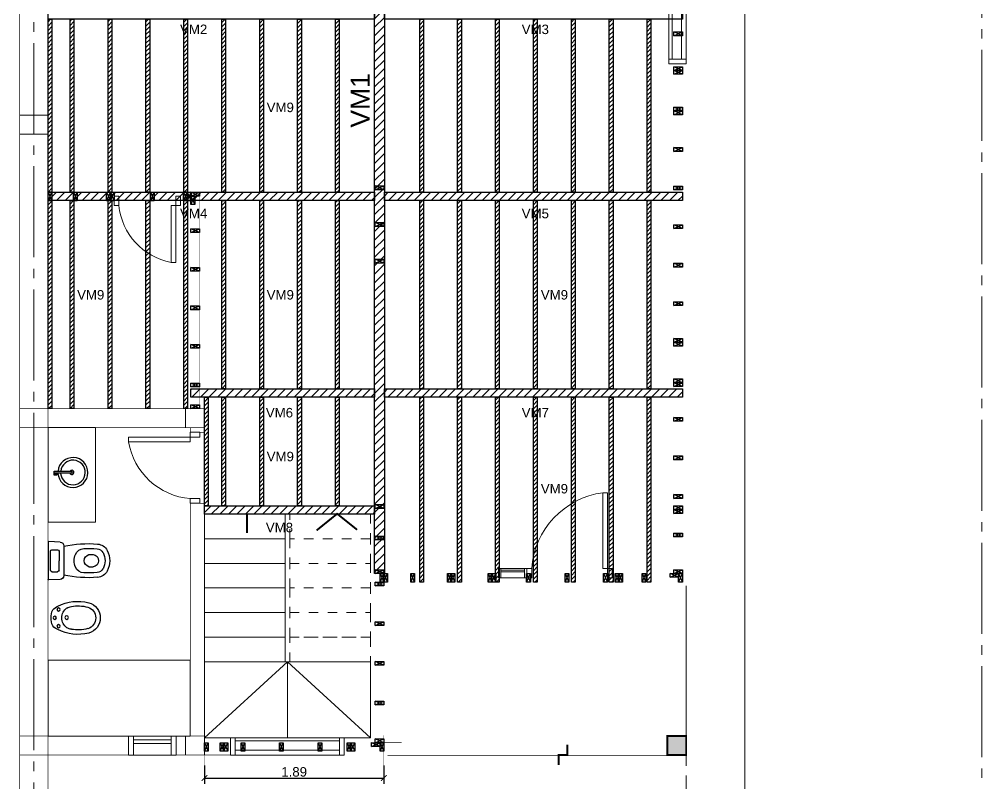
# Model space of a CAD drawing. Header units: millimetres. Extents: x 2924 to 6397, y 1555 to 1704.
# Drawn here: x 6386.49 to 6396.64, y 1618.22 to 1626.28 of the extents above; entities that cross this region are included whole.
import ezdxf

# ---------------------------------------------------------------- set-up
doc = ezdxf.new("R2010")
doc.units = ezdxf.units.MM
doc.header["$PDMODE"] = 35
for name, pattern in [('ACAD_ISO04W100', [30, 24, -3, 0, -3]), ('CONTINUA', [200, 100, 100]), ('DASHED', [0.75, 0.5, -0.25])]:
    doc.linetypes.add(name, pattern=pattern)
doc.layers.get('Defpoints').update_dxf_attribs({"color": 230})
for name, color, linetype in [('EJES', 8, 'Continuous'), ('P0- COLUMNAS HºAº', 7, 'Continuous'), ('P0-CARPINTERIAS', 7, 'Continuous'), ('P0-COTAS', 7, 'Continuous'), ('P0-MAMPOSTERIA LADRILLO', 7, 'Continuous'), ('P0-MUROS', 7, 'Continuous'), ('P0-PANEL', 7, 'Continuous'), ('P0-PROYECCION', 7, 'Continuous'), ('P0-SANITARIOS', 7, 'Continuous'), ('P0-SOLADOS', 7, 'Continuous'), ('P1-MAMPOSTERIA LADRILLO', 7, 'Continuous'), ('PT-MUROS', 7, 'Continuous')]:
    doc.layers.add(name, color=color, linetype=linetype)
doc.styles.add('Arial10', font='arial.ttf', dxfattribs={"height": 0.1})
doc.styles.get("Standard").update_dxf_attribs({"font": 'arial.ttf'})
doc.dimstyles.new('COTA-1-50', dxfattribs={"dimtxt": 0.1, "dimasz": 0.06, "dimexe": 0.06, "dimexo": 0.15, "dimgap": 0.0125, "dimtad": 1, "dimzin": 0, "dimdsep": 46, "dimtxsty": 'Arial10', "dimblk1": 'ARCHTICK', "dimblk2": 'ARCHTICK', "dimsah": 1, "dimcen": 0.09, "dimclrd": 7, "dimclre": 7, "dimclrt": 7, "dimazin": 0, "dimtfac": 1, "dimtofl": 0, "dimtmove": 2, "dimatfit": 3, "dimldrblk": 'ARCHTICK', "dimfxl": 1, "dimtolj": 1, "dimtzin": 0, "dimarcsym": 0})
pattern_1 = [(45, (3303.21888, 1e-05), (-0.0449012806, 0.0449012806), [])]

# ---------------------------------------------------------------- blocks, each defined once
blk = doc.blocks.new('A$C699B31DF')
at = {"color": 0}
for p, q in [((0.485, 0.359), (0.485, 0.045)), ((0.523, 0.399), (0.642, 0.404)), ((0.611, 0.318), (0.55, 0.318)), ((0.65, 0.396), (0.65, 0.008)), ((0.22, 0.267), (0.174, 0.267)), ((0.535, 0.303), (0.535, 0.202)), ((0.627, 0.303), (0.627, 0.101)), ((0.22, 0.137), (0.174, 0.137)), ((0.535, 0.101), (0.535, 0.202)), ((0.523, 0.005), (0.642, 0)), ((0.611, 0.086), (0.55, 0.086))]:
    blk.add_line(p, q, dxfattribs=at)
for centre, radius, start, end in [((0.235, 0.202), 0.235, 152.4143, 207.5857), ((0.138, 0.253), 0.125, 94.4928, 152.4143), ((0.138, 0.253), 0.075, 94.4928, 152.4143), ((0.228, -0.892), 1.274, 78.3437, 94.4928), ((0.228, -0.892), 1.224, 87.8575, 94.4928), ((0.269, 0.23), 0.101, 22.7679, 87.2928), ((0.525, 0.359), 0.04, 92.6026, 180), ((0.55, 0.303), 0.0151, 90, 180), ((0.611, 0.303), 0.0151, 0, 90), ((0.642, 0.396), 0.008, 0, 92.6026), ((0.235, 0.202), 0.185, 152.4143, 207.5857), ((0.184, 0.202), 0.0655, 98.137, 261.863), ((0.202, 0.202), 0.0671, 284.9254, 75.0746), ((0.202, 0.202), 0.174, 337.3386, 22.6614), ((0.138, 0.151), 0.075, 207.5857, 265.5072), ((0.269, 0.174), 0.101, 272.7072, 337.2321), ((0.138, 0.151), 0.125, 207.5857, 265.5072), ((0.228, 1.297), 1.274, 265.5072, 281.6563), ((0.228, 1.297), 1.224, 265.5072, 272.1425), ((0.525, 0.045), 0.04, 180, 267.3974), ((0.55, 0.101), 0.0151, 180, 270), ((0.611, 0.101), 0.0151, 270, 0), ((0.642, 0.008), 0.008, 267.3974, 0)]:
    blk.add_arc(centre, radius, start, end, dxfattribs=at)
blk = doc.blocks.new('A$C9e56f727')
at = {"color": 0}
for p, q in [((0.301, 0.069), (0.312, 0.085)), ((0.324, 0.053), (0.301, 0.069)), ((0.312, 0.085), (0.335, 0.069)), ((0.335, 0.069), (0.324, 0.053))]:
    blk.add_line(p, q, dxfattribs=at)
for points in [[(0.324, 0.053), (0.311, 0.034), (0.16, 0.138), (0.173, 0.157)], [(0.33, 0.062), (0.328, 0.059), (0.314, 0.069), (0.316, 0.072)]]:
    blk.add_lwpolyline(points, close=True, dxfattribs=at)
for centre, radius, start, end in [((0.158, 0.158), 0.158, 328.4255, 319.9745), ((0.158, 0.158), 0.13, 329.0576, 318.8141), ((0.167, 0.151), 0.0224, 348.282, 285.1805)]:
    blk.add_arc(centre, radius, start, end, dxfattribs=at)
blk = doc.blocks.new('A$Cc807aeb1')
at = {"color": 0}
for centre, radius in [((0.086, 0.44), 0.017), ((0.174, 0.48), 0.017), ((0.262, 0.44), 0.017), ((0.171, 0.354), 0.0189)]:
    blk.add_circle(centre, radius, dxfattribs=at)
for centre, radius, start, end in [((0.165, 0.372), 0.148, 86.2096, 120.184), ((0.184, 0.372), 0.148, 59.816, 93.7904), ((0.471, 0.236), 0.471, 153.1577, 194.2009), ((0.168, 0.4), 0.127, 128.1193, 157.7023), ((0.18, 0.4), 0.127, 22.2977, 51.8807), ((-0.122, 0.236), 0.471, 345.7991, 26.8423), ((0.471, 0.236), 0.423, 170.5935, 194.2009), ((0.2, 0.279), 0.148, 150.4552, 170.0091), ((0.174, 0.279), 0.127, 90, 144.912), ((0.174, 0.279), 0.127, 35.088, 90), ((0.149, 0.279), 0.148, 9.9909, 29.5448), ((-0.122, 0.236), 0.423, 345.7991, 9.4065), ((0.173, 0.165), 0.165, 195.7672, 270.493), ((0.173, 0.165), 0.117, 196.4302, 270.493), ((0.176, 0.165), 0.165, 269.507, 344.2328), ((0.176, 0.165), 0.117, 269.507, 343.5698)]:
    blk.add_arc(centre, radius, start, end, dxfattribs=at)
blk = doc.blocks.new('_ARCHTICK')
at = {"color": 0, "linetype": 'ByBlock', "const_width": 0.15}
blk.add_lwpolyline([(-0.5, -0.5), (0.5, 0.5)], dxfattribs=at)
blk = doc.blocks.new('*D349')
at = {"layer": 'Defpoints', "color": 0, "transparency": 16777216}
for p in [(6388.441, 1618.561), (6390.333, 1618.561), (6390.333, 1618.279)]:
    blk.add_point(p, dxfattribs=at)
at = {"layer": 'P0-COTAS', "color": 7, "lineweight": -2, "transparency": 16777216}
for p, q in [((6388.441, 1618.411), (6388.441, 1618.219)), ((6390.333, 1618.411), (6390.333, 1618.219)), ((6388.441, 1618.279), (6390.333, 1618.279))]:
    blk.add_line(p, q, dxfattribs=at)
at = {"layer": 'P0-COTAS', "color": 7, "lineweight": -2, "transparency": 16777216, "xscale": 0.06, "yscale": 0.06, "zscale": 0.06, "rotation": 180}
blk.add_blockref('_ARCHTICK', (6388.441, 1618.279), dxfattribs=at)
at = {"layer": 'P0-COTAS', "color": 7, "lineweight": -2, "transparency": 16777216, "xscale": 0.06, "yscale": 0.06, "zscale": 0.06}
blk.add_blockref('_ARCHTICK', (6390.333, 1618.279), dxfattribs=at)
at = {"layer": 'P0-COTAS', "color": 7, "lineweight": 0, "transparency": 16777216, "insert": (6389.387, 1618.343), "char_height": 0.1, "attachment_point": 5, "style": 'Arial10'}
blk.add_mtext('\\A1;1.89', dxfattribs=at)
blk = doc.blocks.new('A$Ce0bfc8d9')
at = {"color": 0}
for points in [[(0, 2.4), (0, 2.44), (0.09, 2.44), (0.09, 2.4), (0, 2.4), (0.09, 2.44), (0.09, 2.4), (0, 2.44)], [(0, 2.013), (0, 2.053), (0.09, 2.053), (0.09, 2.013), (0, 2.013), (0.09, 2.053), (0.09, 2.013), (0, 2.053)], [(0, 1.973), (0, 2.013), (0.09, 2.013), (0.09, 1.973), (0, 1.973), (0.09, 2.013), (0.09, 1.973), (0, 2.013)], [(0, 0.673), (0, 0.713), (0.09, 0.713), (0.09, 0.673), (0, 0.673), (0.09, 0.713), (0.09, 0.673), (0, 0.713)], [(0, 0.633), (0, 0.673), (0.09, 0.673), (0.09, 0.633), (0, 0.633), (0.09, 0.673), (0.09, 0.633), (0, 0.673)], [(0, 0.387), (0, 0.427), (0.09, 0.427), (0.09, 0.387), (0, 0.387), (0.09, 0.427), (0.09, 0.387), (0, 0.427)], [(0, 0), (0, 0.04), (0.09, 0.04), (0.09, 0), (0, 0), (0.09, 0.04), (0.09, 0), (0, 0.04)]]:
    blk.add_lwpolyline(points, dxfattribs=at)
at = {"color": 0, "const_width": 0.0003}
blk.add_lwpolyline([(0.09, 0), (0, 0), (0, 2.44), (0.09, 2.44)], close=True, dxfattribs=at)
at = {"color": 8}
for points in [[(0, 1.607), (0, 1.647), (0.09, 1.647), (0.09, 1.607), (0, 1.607), (0.09, 1.647), (0.09, 1.607), (0, 1.647)], [(0, 1.2), (0, 1.24), (0.09, 1.24), (0.09, 1.2), (0, 1.2), (0.09, 1.24), (0.09, 1.2), (0, 1.24)], [(0, 0.793), (0, 0.833), (0.09, 0.833), (0.09, 0.793), (0, 0.793), (0.09, 0.833), (0.09, 0.793), (0, 0.833)]]:
    blk.add_lwpolyline(points, dxfattribs=at)
blk = doc.blocks.new('A$Ce87a268d')
at = {"color": 0}
for points in [[(0, 2.4), (0, 2.44), (0.09, 2.44), (0.09, 2.4), (0, 2.4), (0.09, 2.44), (0.09, 2.4), (0, 2.44)], [(0, 2.013), (0, 2.053), (0.09, 2.053), (0.09, 2.013), (0, 2.013), (0.09, 2.053), (0.09, 2.013), (0, 2.053)], [(0, 1.607), (0, 1.647), (0.09, 1.647), (0.09, 1.607), (0, 1.607), (0.09, 1.647), (0.09, 1.607), (0, 1.647)], [(0, 1.2), (0, 1.24), (0.09, 1.24), (0.09, 1.2), (0, 1.2), (0.09, 1.24), (0.09, 1.2), (0, 1.24)], [(0, 0.793), (0, 0.833), (0.09, 0.833), (0.09, 0.793), (0, 0.793), (0.09, 0.833), (0.09, 0.793), (0, 0.833)], [(0, 0.387), (0, 0.427), (0.09, 0.427), (0.09, 0.387), (0, 0.387), (0.09, 0.427), (0.09, 0.387), (0, 0.427)], [(0, 0), (0, 0.04), (0.09, 0.04), (0.09, 0), (0, 0), (0.09, 0.04), (0.09, 0), (0, 0.04)]]:
    blk.add_lwpolyline(points, dxfattribs=at)
at = {"color": 0, "const_width": 0.0003}
blk.add_lwpolyline([(0.09, 0), (0, 0), (0, 2.44), (0.09, 2.44)], close=True, dxfattribs=at)
blk = doc.blocks.new('A$Cebfddf67')
at = {"color": 0}
for points in [[(0, 2.4), (0, 2.44), (0.09, 2.44), (0.09, 2.4), (0, 2.4), (0.09, 2.44), (0.09, 2.4), (0, 2.44)], [(0, 2.013), (0, 2.053), (0.09, 2.053), (0.09, 2.013), (0, 2.013), (0.09, 2.053), (0.09, 2.013), (0, 2.053)], [(0, 1.767), (0, 1.807), (0.09, 1.807), (0.09, 1.767), (0, 1.767), (0.09, 1.807), (0.09, 1.767), (0, 1.807)], [(0, 1.727), (0, 1.767), (0.09, 1.767), (0.09, 1.727), (0, 1.727), (0.09, 1.767), (0.09, 1.727), (0, 1.767)], [(0, 0.427), (0, 0.467), (0.09, 0.467), (0.09, 0.427), (0, 0.427), (0.09, 0.467), (0.09, 0.427), (0, 0.467)], [(0, 0.387), (0, 0.427), (0.09, 0.427), (0.09, 0.387), (0, 0.387), (0.09, 0.427), (0.09, 0.387), (0, 0.427)], [(0, 0), (0, 0.04), (0.09, 0.04), (0.09, 0), (0, 0), (0.09, 0.04), (0.09, 0), (0, 0.04)]]:
    blk.add_lwpolyline(points, dxfattribs=at)
at = {"color": 0, "const_width": 0.0003}
blk.add_lwpolyline([(0.09, 0), (0, 0), (0, 2.44), (0.09, 2.44)], close=True, dxfattribs=at)
at = {"color": 8}
for points in [[(0, 1.607), (0, 1.647), (0.09, 1.647), (0.09, 1.607), (0, 1.607), (0.09, 1.647), (0.09, 1.607), (0, 1.647)], [(0, 1.2), (0, 1.24), (0.09, 1.24), (0.09, 1.2), (0, 1.2), (0.09, 1.24), (0.09, 1.2), (0, 1.24)], [(0, 0.793), (0, 0.833), (0.09, 0.833), (0.09, 0.793), (0, 0.793), (0.09, 0.833), (0.09, 0.793), (0, 0.833)]]:
    blk.add_lwpolyline(points, dxfattribs=at)
blk = doc.blocks.new('A$C7a4a4ba2')
at = {"color": 0}
for points in [[(-0.004, 0.09), (0.036, 0.09), (0.036, 0), (-0.004, 0), (-0.004, 0.09), (0.036, 0), (-0.004, 0), (0.036, 0.09)], [(0.386, 0.09), (0.426, 0.09), (0.426, 0), (0.386, 0), (0.386, 0.09), (0.426, 0), (0.386, 0), (0.426, 0.09)], [(0.426, 0.09), (0.466, 0.09), (0.466, 0), (0.426, 0), (0.426, 0.09), (0.466, 0), (0.426, 0), (0.466, 0.09)], [(1.725, 0.09), (1.765, 0.09), (1.765, 0), (1.725, 0), (1.725, 0.09), (1.765, 0), (1.725, 0), (1.765, 0.09)], [(1.765, 0.09), (1.805, 0.09), (1.805, 0), (1.765, 0), (1.765, 0.09), (1.805, 0), (1.765, 0), (1.805, 0.09)], [(2.01, 0.09), (2.05, 0.09), (2.05, 0), (2.01, 0), (2.01, 0.09), (2.05, 0), (2.01, 0), (2.05, 0.09)], [(2.306, 0.05), (2.306, 0.09), (2.396, 0.09), (2.396, 0.05), (2.306, 0.05), (2.396, 0.09), (2.396, 0.05), (2.306, 0.09)], [(2.396, 0.09), (2.436, 0.09), (2.436, 0), (2.396, 0), (2.396, 0.09), (2.436, 0), (2.396, 0), (2.436, 0.09)]]:
    blk.add_lwpolyline(points, dxfattribs=at)
at = {"color": 0, "const_width": 0.0003}
blk.add_lwpolyline([(-0.004, 0.09), (2.436, 0.09), (2.436, 0), (-0.004, 0)], close=True, dxfattribs=at)
at = {"color": 8}
for points in [[(0.792, 0.09), (0.832, 0.09), (0.832, 0), (0.792, 0), (0.792, 0.09), (0.832, 0), (0.792, 0), (0.832, 0.09)], [(1.198, 0.09), (1.238, 0.09), (1.238, 0), (1.198, 0), (1.198, 0.09), (1.238, 0), (1.198, 0), (1.238, 0.09)], [(1.604, 0.09), (1.644, 0.09), (1.644, 0), (1.604, 0), (1.604, 0.09), (1.644, 0), (1.604, 0), (1.644, 0.09)]]:
    blk.add_lwpolyline(points, dxfattribs=at)
blk = doc.blocks.new('A$C5d8a38c0')
at = {"color": 0, "const_width": 0.0003}
blk.add_lwpolyline([(0, 0.09), (0.71, 0.09), (0.71, 0), (0, 0)], close=True, dxfattribs=at)
at = {"color": 0}
for points in [[(0, 0.09), (0.04, 0.09), (0.04, 0), (0, 0), (0, 0.09), (0.04, 0), (0, 0), (0.04, 0.09)], [(0.284, 0.09), (0.324, 0.09), (0.324, 0), (0.284, 0), (0.284, 0.09), (0.324, 0), (0.284, 0), (0.324, 0.09)], [(0.67, 0.09), (0.71, 0.09), (0.71, 0), (0.67, 0), (0.67, 0.09), (0.71, 0), (0.67, 0), (0.71, 0.09)]]:
    blk.add_lwpolyline(points, dxfattribs=at)
blk = doc.blocks.new('A$C00c50a6b')
at = {"color": 0, "const_width": 0.0003}
blk.add_lwpolyline([(0.09, 0), (0, 0), (0, 2.5125), (0.09, 2.5125)], close=True, dxfattribs=at)
at = {"color": 0}
for points in [[(0, 2.4725), (0, 2.5125), (0.09, 2.5125), (0.09, 2.4725), (0, 2.4725), (0.09, 2.5125), (0.09, 2.4725), (0, 2.5125)], [(0, 2.13875), (0, 2.17875), (0.09, 2.17875), (0.09, 2.13875), (0, 2.13875), (0.09, 2.17875), (0.09, 2.13875), (0, 2.17875)], [(0, 1.785), (0, 1.825), (0.09, 1.825), (0.09, 1.785), (0, 1.785), (0.09, 1.825), (0.09, 1.785), (0, 1.825)], [(0.05, 1.785), (0.09, 1.785), (0.09, 1.695), (0.05, 1.695), (0.05, 1.785), (0.09, 1.695), (0.05, 1.695), (0.09, 1.785)], [(0, 1.655), (0, 1.695), (0.09, 1.695), (0.09, 1.655), (0, 1.655), (0.09, 1.695), (0.09, 1.655), (0, 1.695)], [(0, 1.23625), (0, 1.27625), (0.09, 1.27625), (0.09, 1.23625), (0, 1.23625), (0.09, 1.27625), (0.09, 1.23625), (0, 1.27625)], [(0, 0.8175), (0, 0.8575), (0.09, 0.8575), (0.09, 0.8175), (0, 0.8175), (0.09, 0.8575), (0.09, 0.8175), (0, 0.8575)], [(0, 0.39875), (0, 0.43875), (0.09, 0.43875), (0.09, 0.39875), (0, 0.39875), (0.09, 0.43875), (0.09, 0.39875), (0, 0.43875)], [(0, 0), (0, 0.04), (0.09, 0.04), (0.09, 0), (0, 0), (0.09, 0.04), (0.09, 0), (0, 0.04)]]:
    blk.add_lwpolyline(points, dxfattribs=at)
blk = doc.blocks.new('A$C87677e07')
at = {"color": 0, "const_width": 0.0005}
blk.add_lwpolyline([(0, 0.09), (1.8925, 0.09), (1.8925, 0), (0, 0)], close=True, dxfattribs=at)
at = {"color": 0}
for points in [[(0, 0.09), (0.04, 0.09), (0.04, 0), (0, 0), (0, 0.09), (0.04, 0), (0, 0), (0.04, 0.09)], [(0.165, 0.09), (0.205, 0.09), (0.205, 0), (0.165, 0), (0.165, 0.09), (0.205, 0), (0.165, 0), (0.205, 0.09)], [(0.205, 0.09), (0.245, 0.09), (0.245, 0), (0.205, 0), (0.205, 0.09), (0.245, 0), (0.205, 0), (0.245, 0.09)], [(1.505, 0.09), (1.545, 0.09), (1.545, 0), (1.505, 0), (1.505, 0.09), (1.545, 0), (1.505, 0), (1.545, 0.09)], [(1.545, 0.09), (1.585, 0.09), (1.585, 0), (1.545, 0), (1.545, 0.09), (1.585, 0), (1.545, 0), (1.585, 0.09)], [(1.7625, 0.05), (1.7625, 0.09), (1.8525, 0.09), (1.8525, 0.05), (1.7625, 0.05), (1.8525, 0.09), (1.8525, 0.05), (1.7625, 0.09)], [(1.8525, 0.09), (1.8925, 0.09), (1.8925, 0), (1.8525, 0), (1.8525, 0.09), (1.8925, 0), (1.8525, 0), (1.8925, 0.09)]]:
    blk.add_lwpolyline(points, dxfattribs=at)
at = {"color": 8}
for points in [[(0.386, 0.09), (0.426, 0.09), (0.426, 0), (0.386, 0), (0.386, 0.09), (0.426, 0), (0.386, 0), (0.426, 0.09)], [(0.792, 0.09), (0.832, 0.09), (0.832, 0), (0.792, 0), (0.792, 0.09), (0.832, 0), (0.792, 0), (0.832, 0.09)], [(1.198, 0.09), (1.238, 0.09), (1.238, 0), (1.198, 0), (1.198, 0.09), (1.238, 0), (1.198, 0), (1.238, 0.09)]]:
    blk.add_lwpolyline(points, dxfattribs=at)
blk = doc.blocks.new('A$C6ec9e50c')
at = {"color": 0, "const_width": 0.0003}
blk.add_lwpolyline([(0, 0.8132), (0.09, 0.8132), (0.09, 0), (0, 0), (0, 0.8132)], dxfattribs=at)
at = {"color": 0}
for points in [[(0, 0.7732), (0, 0.8132), (0.09, 0.8132), (0.09, 0.7732), (0, 0.7732), (0.09, 0.8132), (0.09, 0.7732), (0, 0.8132)], [(0, 0.3866), (0, 0.4266), (0.09, 0.4266), (0.09, 0.3866), (0, 0.3866), (0.09, 0.4266), (0.09, 0.3866), (0, 0.4266)], [(0, 0), (0, 0.04), (0.09, 0.04), (0.09, 0), (0, 0), (0.09, 0.04), (0.09, 0), (0, 0.04)]]:
    blk.add_lwpolyline(points, dxfattribs=at)
blk = doc.blocks.new('A$C97909408')
at = {"color": 0, "const_width": 0.0003}
blk.add_lwpolyline([(0.09, 2.2805), (0, 2.2805), (0, -0.002), (0.09, -0.002)], close=True, dxfattribs=at)
at = {"color": 0}
for points in [[(0, 2.2405), (0, 2.2805), (0.09, 2.2805), (0.09, 2.2405), (0, 2.2405), (0.09, 2.2805), (0.09, 2.2405), (0, 2.2805)], [(0, 2.2405), (0.04, 2.2405), (0.04, 2.1505), (0, 2.1505), (0, 2.2405), (0.04, 2.1505), (0, 2.1505), (0.04, 2.2405)], [(0, 1.8539), (0, 1.8939), (0.09, 1.8939), (0.09, 1.8539), (0, 1.8539), (0.09, 1.8939), (0.09, 1.8539), (0, 1.8939)], [(0, 1.4473), (0, 1.4873), (0.09, 1.4873), (0.09, 1.4473), (0, 1.4473), (0.09, 1.4873), (0.09, 1.4473), (0, 1.4873)], [(0, 1.0407), (0, 1.0807), (0.09, 1.0807), (0.09, 1.0407), (0, 1.0407), (0.09, 1.0807), (0.09, 1.0407), (0, 1.0807)], [(0, 0.6341), (0, 0.6741), (0.09, 0.6741), (0.09, 0.6341), (0, 0.6341), (0.09, 0.6741), (0.09, 0.6341), (0, 0.6741)], [(0, 0.2275), (0, 0.2675), (0.09, 0.2675), (0.09, 0.2275), (0, 0.2275), (0.09, 0.2675), (0.09, 0.2275), (0, 0.2675)], [(0, -0.002), (0, 0.038), (0.09, 0.038), (0.09, -0.002), (0, -0.002), (0.09, 0.038), (0.09, -0.002), (0, 0.038)]]:
    blk.add_lwpolyline(points, dxfattribs=at)
blk = doc.blocks.new('A$C32786e46')
at = {"color": 0}
for points in [[(0, 0.09), (0.04, 0.09), (0.04, 0), (0, 0), (0, 0.09), (0.04, 0), (0, 0), (0.04, 0.09)], [(0.268, 0.09), (0.308, 0.09), (0.308, 0), (0.268, 0), (0.268, 0.09), (0.308, 0), (0.268, 0), (0.308, 0.09)], [(0.618, 0.09), (0.658, 0.09), (0.658, 0), (0.618, 0), (0.618, 0.09), (0.658, 0), (0.618, 0), (0.658, 0.09)], [(0.658, 0.09), (0.698, 0.09), (0.698, 0), (0.658, 0), (0.658, 0.09), (0.698, 0), (0.658, 0), (0.698, 0.09)], [(1.428, 0.09), (1.468, 0.09), (1.468, 0), (1.428, 0), (1.428, 0.09), (1.468, 0), (1.428, 0), (1.468, 0.09)], [(1.468, 0.09), (1.508, 0.09), (1.508, 0), (1.468, 0), (1.468, 0.09), (1.508, 0), (1.468, 0), (1.508, 0.09)]]:
    blk.add_lwpolyline(points, dxfattribs=at)
at = {"color": 0, "const_width": 0.0003}
blk.add_lwpolyline([(0, 0.09), (1.508, 0.09), (1.508, 0), (0, 0)], close=True, dxfattribs=at)
at = {"color": 8}
blk.add_lwpolyline([(1.081, 0.09), (1.121, 0.09), (1.121, 0), (1.081, 0), (1.081, 0.09), (1.121, 0), (1.081, 0), (1.121, 0.09)], dxfattribs=at)

msp = doc.modelspace()

# ---------------------------------------------------------------- hatches: boundary and pattern name
at = {"layer": 'P0- COLUMNAS HºAº', "lineweight": 0}
h = msp.add_hatch(color=8, dxfattribs=at)
h.dxf.hatch_style = 1
h.paths.add_polyline_path([(6393.3228, 1618.7216), (6393.5228, 1618.7216), (6393.5228, 1618.5216), (6393.3228, 1618.5216)])
at = {"layer": 'PT-MUROS'}
h = msp.add_hatch(dxfattribs=at)
h.set_pattern_fill('ANSI31', color=4, scale=0.01)
h.set_pattern_definition([(45, (3303.21888, 0), (-0.0224506403, 0.0224506403), [])])
h.paths.add_polyline_path([(6393.1114, 1628.3211), (6393.1514, 1628.3211), (6393.1514, 1626.3714), (6393.1114, 1626.3714)])
h.paths.add_polyline_path([(6392.7114, 1628.3211), (6392.7514, 1628.3211), (6392.7514, 1626.3714), (6392.7114, 1626.3714)])
h.paths.add_polyline_path([(6392.3114, 1628.3211), (6392.3514, 1628.3211), (6392.3514, 1626.3714), (6392.3114, 1626.3714)])
h.paths.add_polyline_path([(6391.9114, 1628.3211), (6391.9514, 1628.3211), (6391.9514, 1626.3714), (6391.9114, 1626.3714)])
h.paths.add_polyline_path([(6391.5114, 1628.3211), (6391.5514, 1628.3211), (6391.5514, 1626.3714), (6391.5114, 1626.3714)])
h.paths.add_polyline_path([(6391.1114, 1628.3211), (6391.1514, 1628.3211), (6391.1514, 1626.3714), (6391.1114, 1626.3714)])
h.paths.add_polyline_path([(6390.7114, 1628.3211), (6390.7514, 1628.3211), (6390.7514, 1626.3714), (6390.7114, 1626.3714)])
h.paths.add_polyline_path([(6388.6234, 1628.3211), (6388.6634, 1628.3211), (6388.6634, 1626.3714), (6388.6234, 1626.3714)])
h.paths.add_polyline_path([(6389.0234, 1628.3211), (6389.0634, 1628.3211), (6389.0634, 1626.3714), (6389.0234, 1626.3714)])
h.paths.add_polyline_path([(6389.4234, 1628.3211), (6389.4634, 1628.3211), (6389.4634, 1626.3714), (6389.4234, 1626.3714)])
h.paths.add_polyline_path([(6389.8234, 1628.3211), (6389.8634, 1628.3211), (6389.8634, 1626.3714), (6389.8234, 1626.3714)])
h.paths.add_polyline_path([(6387.0234, 1628.3211), (6387.0634, 1628.3211), (6387.0634, 1626.3714), (6387.0234, 1626.3714)])
h.paths.add_polyline_path([(6387.4234, 1628.3211), (6387.4634, 1628.3211), (6387.4634, 1626.3714), (6387.4234, 1626.3714)])
h.paths.add_polyline_path([(6387.8234, 1628.3211), (6387.8634, 1628.3211), (6387.8634, 1626.3714), (6387.8234, 1626.3714)])
h.paths.add_polyline_path([(6388.2234, 1628.3211), (6388.2634, 1628.3211), (6388.2634, 1626.3714), (6388.2234, 1626.3714)])
h.paths.add_polyline_path([(6386.791, 1628.3211), (6386.831, 1628.3211), (6386.831, 1626.3714), (6386.791, 1626.3714)])
h.paths.add_polyline_path([(6387.4234, 1626.2834), (6387.4634, 1626.2834), (6387.4634, 1624.4576), (6387.4234, 1624.4576)])
h.paths.add_polyline_path([(6387.8234, 1626.2834), (6387.8634, 1626.2834), (6387.8634, 1624.4576), (6387.8234, 1624.4576)])
h.paths.add_polyline_path([(6388.2234, 1626.2834), (6388.2634, 1626.2834), (6388.2634, 1624.4576), (6388.2234, 1624.4576)])
h.paths.add_polyline_path([(6388.6234, 1626.2834), (6388.6634, 1626.2834), (6388.6634, 1624.4576), (6388.6234, 1624.4576)])
h.paths.add_polyline_path([(6389.0234, 1626.2834), (6389.0634, 1626.2834), (6389.0634, 1624.4576), (6389.0234, 1624.4576)])
h.paths.add_polyline_path([(6389.4234, 1626.2834), (6389.4634, 1626.2834), (6389.4634, 1624.4576), (6389.4234, 1624.4576)])
h.paths.add_polyline_path([(6389.8234, 1626.2834), (6389.8634, 1626.2834), (6389.8634, 1624.4576), (6389.8234, 1624.4576)])
h.paths.add_polyline_path([(6386.791, 1626.2834), (6386.831, 1626.2834), (6386.831, 1624.4576), (6386.791, 1624.4576)])
h.paths.add_polyline_path([(6387.0234, 1626.2834), (6387.0634, 1626.2834), (6387.0634, 1624.4576), (6387.0234, 1624.4576)])
h.paths.add_polyline_path([(6388.6234, 1624.3696), (6388.6634, 1624.3696), (6388.6634, 1622.3839), (6388.6234, 1622.3839)])
h.paths.add_polyline_path([(6389.0234, 1624.3696), (6389.0634, 1624.3696), (6389.0634, 1622.3839), (6389.0234, 1622.3839)])
h.paths.add_polyline_path([(6389.4234, 1624.3696), (6389.4634, 1624.3696), (6389.4634, 1622.3839), (6389.4234, 1622.3839)])
h.paths.add_polyline_path([(6389.8234, 1624.3696), (6389.8634, 1624.3696), (6389.8634, 1622.3839), (6389.8234, 1622.3839)])
h.paths.add_polyline_path([(6387.8234, 1624.3696), (6387.8634, 1624.3696), (6387.8634, 1622.1761), (6387.8234, 1622.1761)])
h.paths.add_polyline_path([(6388.2234, 1624.3696), (6388.2634, 1624.3696), (6388.2634, 1622.1761), (6388.2234, 1622.1761)])
h.paths.add_polyline_path([(6386.791, 1624.3696), (6386.831, 1624.3696), (6386.8311, 1622.1761), (6386.7911, 1622.1761)])
h.paths.add_polyline_path([(6387.0234, 1624.3696), (6387.0634, 1624.3696), (6387.0634, 1622.1761), (6387.0234, 1622.1761)])
h.paths.add_polyline_path([(6387.4234, 1624.3696), (6387.4634, 1624.3696), (6387.4634, 1622.1761), (6387.4234, 1622.1761)])
h.paths.add_polyline_path([(6389.8235, 1622.2959), (6389.8635, 1622.2959), (6389.8635, 1621.1516), (6389.8235, 1621.1516)])
h.paths.add_polyline_path([(6388.6235, 1622.2959), (6388.6635, 1622.2959), (6388.6635, 1621.1516), (6388.6235, 1621.1516)])
h.paths.add_polyline_path([(6389.0235, 1622.2959), (6389.0635, 1622.2959), (6389.0635, 1621.1516), (6389.0235, 1621.1516)])
h.paths.add_polyline_path([(6389.4235, 1622.2959), (6389.4635, 1622.2959), (6389.4635, 1621.1516), (6389.4235, 1621.1516)])
h.paths.add_polyline_path([(6388.4408, 1622.2959), (6388.4808, 1622.2959), (6388.4808, 1621.1516), (6388.4408, 1621.1516)])
h.paths.add_polyline_path([(6391.9115, 1622.2959), (6391.9515, 1622.2959), (6391.9515, 1620.3461), (6391.9115, 1620.3461)])
h.paths.add_polyline_path([(6391.5115, 1622.2959), (6391.5515, 1622.2959), (6391.5515, 1620.3461), (6391.5115, 1620.3461)])
h.paths.add_polyline_path([(6391.1115, 1622.2959), (6391.1515, 1622.2959), (6391.1515, 1620.3461), (6391.1115, 1620.3461)])
h.paths.add_polyline_path([(6390.7115, 1622.2959), (6390.7515, 1622.2959), (6390.7515, 1620.3461), (6390.7115, 1620.3461)])
h.paths.add_polyline_path([(6392.7115, 1622.2959), (6392.7515, 1622.2959), (6392.7515, 1620.3461), (6392.7115, 1620.3461)])
h.paths.add_polyline_path([(6392.3115, 1622.2959), (6392.3515, 1622.2959), (6392.3515, 1620.3461), (6392.3115, 1620.3461)])
h.paths.add_polyline_path([(6393.1115, 1622.2959), (6393.1515, 1622.2959), (6393.1515, 1620.3461), (6393.1115, 1620.3461)])
h.paths.add_polyline_path([(6393.1114, 1624.3696), (6393.1514, 1624.3696), (6393.1514, 1622.3839), (6393.1114, 1622.3839)])
h.paths.add_polyline_path([(6390.7114, 1624.3696), (6390.7514, 1624.3696), (6390.7514, 1622.3838), (6390.7114, 1622.3838)])
h.paths.add_polyline_path([(6391.1114, 1624.3696), (6391.1514, 1624.3696), (6391.1514, 1622.3838), (6391.1114, 1622.3838)])
h.paths.add_polyline_path([(6391.5114, 1624.3696), (6391.5514, 1624.3696), (6391.5514, 1622.3838), (6391.5114, 1622.3838)])
h.paths.add_polyline_path([(6391.9114, 1624.3696), (6391.9514, 1624.3696), (6391.9514, 1622.3839), (6391.9114, 1622.3839)])
h.paths.add_polyline_path([(6392.3114, 1624.3696), (6392.3514, 1624.3696), (6392.3514, 1622.3839), (6392.3114, 1622.3839)])
h.paths.add_polyline_path([(6392.7114, 1624.3696), (6392.7514, 1624.3696), (6392.7514, 1622.3839), (6392.7114, 1622.3839)])
h.paths.add_polyline_path([(6393.1114, 1626.2834), (6393.1514, 1626.2834), (6393.1514, 1624.4576), (6393.1114, 1624.4576)])
h.paths.add_polyline_path([(6390.7114, 1626.2834), (6390.7514, 1626.2834), (6390.7514, 1624.4576), (6390.7114, 1624.4576)])
h.paths.add_polyline_path([(6391.1114, 1626.2834), (6391.1514, 1626.2834), (6391.1514, 1624.4576), (6391.1114, 1624.4576)])
h.paths.add_polyline_path([(6391.5114, 1626.2834), (6391.5514, 1626.2834), (6391.5514, 1624.4576), (6391.5114, 1624.4576)])
h.paths.add_polyline_path([(6391.9114, 1626.2834), (6391.9514, 1626.2834), (6391.9514, 1624.4576), (6391.9114, 1624.4576)])
h.paths.add_polyline_path([(6392.3114, 1626.2834), (6392.3514, 1626.2834), (6392.3514, 1624.4576), (6392.3114, 1624.4576)])
h.paths.add_polyline_path([(6392.7114, 1626.2834), (6392.7514, 1626.2834), (6392.7514, 1624.4576), (6392.7114, 1624.4576)])
h = msp.add_hatch(dxfattribs=at)
h.set_pattern_fill('ANSI31', color=2, scale=0.02)
h.set_pattern_definition(pattern_1)
h.paths.add_polyline_path([(6390.2354, 1628.3211), (6390.3394, 1628.3211), (6390.3394, 1620.4361), (6390.2354, 1620.4361)])
h = msp.add_hatch(dxfattribs=at)
h.set_pattern_fill('ANSI31', color=3, scale=0.02)
h.set_pattern_definition(pattern_1)
h.paths.add_polyline_path([(6386.791, 1624.4576), (6390.2354, 1624.4576), (6390.2354, 1624.3696), (6386.791, 1624.3696)])
h = msp.add_hatch(dxfattribs=at)
h.set_pattern_fill('ANSI31', color=3, scale=0.02)
h.set_pattern_definition(pattern_1)
h.paths.add_polyline_path([(6390.3394, 1624.4576), (6393.4833, 1624.4576), (6393.4833, 1624.3696), (6390.3394, 1624.3696)])
h = msp.add_hatch(dxfattribs=at)
h.set_pattern_fill('ANSI31', color=3, scale=0.02)
h.set_pattern_definition(pattern_1)
h.paths.add_polyline_path([(6388.2983, 1622.3839), (6390.2354, 1622.3839), (6390.2354, 1622.2959), (6388.2983, 1622.2959)])
h = msp.add_hatch(dxfattribs=at)
h.set_pattern_fill('ANSI31', color=3, scale=0.02)
h.set_pattern_definition(pattern_1)
h.paths.add_polyline_path([(6390.3394, 1622.3839), (6393.4833, 1622.3839), (6393.4833, 1622.2959), (6390.3394, 1622.2959)])
h = msp.add_hatch(dxfattribs=at)
h.set_pattern_fill('ANSI31', color=3, scale=0.02)
h.set_pattern_definition(pattern_1)
h.paths.add_polyline_path([(6388.4408, 1621.1516), (6390.2354, 1621.1516), (6390.2354, 1621.0636), (6388.4408, 1621.0636)])

# ---------------------------------------------------------------- linework, layer by layer
at = {"layer": 'EJES', "color": 8, "linetype": 'ACAD_ISO04W100', "lineweight": 0, "ltscale": 0.04}
for points in [[(6386.641, 1644.2319), (6386.641, 1611.8279)], [(6396.641, 1644.1592), (6396.641, 1611.8279)]]:
    msp.add_lwpolyline(points, dxfattribs=at)
at = {"layer": 'P0- COLUMNAS HºAº', "color": 8, "lineweight": 0}
for points, const_width in [([(6386.491, 1625.2714), (6386.791, 1625.2714), (6386.791, 1625.0714), (6386.491, 1625.0714)], 0.008), ([(6386.4908, 1622.1761), (6386.7908, 1622.1761), (6386.7908, 1621.9761), (6386.4908, 1621.9761)], 0.008), ([(6388.2408, 1622.1761), (6388.4408, 1622.1761), (6388.4408, 1621.9761), (6388.2408, 1621.9761)], 0.008), ([(6386.791, 1618.7216), (6386.791, 1618.5216), (6386.491, 1618.5216), (6386.491, 1618.7216)], 0.008), ([(6388.241, 1618.7216), (6388.441, 1618.7216), (6388.441, 1618.5216), (6388.241, 1618.5216)], 0.008), ([(6393.3228, 1618.7216), (6393.5228, 1618.7216), (6393.5228, 1618.5216), (6393.3228, 1618.5216)], 0.02)]:
    msp.add_lwpolyline(points, close=True, dxfattribs=dict(at, const_width=const_width))
at = {"layer": 'P0-CARPINTERIAS', "color": 8, "linetype": 'CONTINUA', "lineweight": 0}
for points in [[(6393.5227, 1625.8128), (6393.5227, 1627.0128), (6393.3407, 1627.0128), (6393.3407, 1625.8128), (6393.5227, 1625.8128), (6393.5227, 1625.8628), (6393.3407, 1625.8628), (6393.3407, 1626.9628), (6393.5227, 1626.9628), (6393.4747, 1626.9628), (6393.4747, 1625.8628), (6393.3747, 1625.8628), (6393.3747, 1626.9628)], [(6391.8433, 1620.3915), (6391.5433, 1620.3915), (6391.5433, 1620.4886), (6391.8433, 1620.4886), (6391.8433, 1620.3915), (6391.8183, 1620.3915), (6391.8183, 1620.4887), (6391.5683, 1620.4887), (6391.5683, 1620.3915), (6391.5683, 1620.4522), (6391.8183, 1620.4522), (6391.8183, 1620.47), (6391.5683, 1620.47)], [(6387.641, 1618.7216), (6388.141, 1618.7216), (6388.141, 1618.5216), (6387.641, 1618.5216), (6387.641, 1618.7216), (6387.691, 1618.7216), (6387.691, 1618.5216), (6388.091, 1618.5216), (6388.091, 1618.7216), (6388.091, 1618.6816), (6387.691, 1618.6816), (6387.691, 1618.6416), (6388.091, 1618.6416)], [(6389.916, 1618.5216), (6388.716, 1618.5216), (6388.7158, 1618.7036), (6389.9158, 1618.7036), (6389.916, 1618.5216), (6389.866, 1618.5216), (6389.866, 1618.7037), (6388.7658, 1618.7036), (6388.766, 1618.5216), (6388.766, 1618.5716), (6389.866, 1618.5716), (6389.866, 1618.6716), (6388.766, 1618.6716)]]:
    msp.add_lwpolyline(points, dxfattribs=at)
for points in [[(6388.0884, 1623.7186), (6388.1383, 1623.7186), (6388.1383, 1624.4186), (6388.1883, 1624.4186), (6388.1883, 1624.3186), (6388.0883, 1624.3186), (6388.0884, 1623.7186, -0.3337392), (6387.5383, 1624.3186), (6387.5383, 1624.4186), (6387.4883, 1624.4186), (6387.4883, 1624.3186), (6387.5383, 1624.3186)], [(6387.6408, 1621.8262), (6387.6408, 1621.8761), (6388.3908, 1621.8761), (6388.3908, 1621.9261), (6388.2908, 1621.9261), (6388.2908, 1621.8261), (6387.6408, 1621.8262, 0.3456514), (6388.2908, 1621.2267), (6388.3908, 1621.2267), (6388.3908, 1621.1767), (6388.2908, 1621.1767), (6388.2908, 1621.2267)], [(6392.6434, 1621.2886), (6392.6933, 1621.2886), (6392.6933, 1620.3907), (6392.7433, 1620.3907), (6392.7433, 1620.4886), (6392.6433, 1620.4886), (6392.6434, 1621.2886, 0.3564918), (6391.8933, 1620.4886), (6391.8933, 1620.3907), (6391.8433, 1620.3907), (6391.8433, 1620.4886), (6391.8933, 1620.4886)]]:
    msp.add_lwpolyline(points, format="xyb", dxfattribs=at)
at = {"layer": 'P0-MAMPOSTERIA LADRILLO', "color": 8, "lineweight": 0, "const_width": 0.008}
for points in [[(6386.491, 1618.5216), (6386.491, 1628.3606), (6386.791, 1628.3606), (6386.791, 1618.5216)], [(6388.441, 1618.5216), (6388.1408, 1618.5216), (6388.1408, 1618.7216), (6388.2908, 1618.7216), (6388.2908, 1621.1761), (6388.4408, 1621.1761), (6388.4408, 1618.7216)], [(6386.7906, 1618.5216), (6386.491, 1618.5216), (6386.491, 1612.5216), (6386.7906, 1612.5216)]]:
    msp.add_lwpolyline(points, close=True, dxfattribs=at)
for points in [[(6386.7908, 1621.9761), (6388.2408, 1621.9761), (6388.2408, 1622.1761), (6386.7908, 1622.1761), (6386.7908, 1621.9761)], [(6388.441, 1621.9761), (6388.441, 1621.9261), (6388.291, 1621.9261), (6388.291, 1621.9761), (6388.441, 1621.9761)], [(6386.791, 1618.7216), (6387.641, 1618.7216), (6387.641, 1618.5216), (6386.7906, 1618.5216), (6386.791, 1618.7216)]]:
    msp.add_lwpolyline(points, dxfattribs=at)
at = {"layer": 'P0-MUROS', "color": 8, "linetype": 'Continuous', "lineweight": 0, "ltscale": 0.1}
for points in [[(6388.4408, 1620.8036), (6388.4408, 1621.0636), (6389.2908, 1621.0636), (6389.2908, 1620.8036)], [(6388.4408, 1620.8036), (6388.4408, 1620.5436), (6389.2908, 1620.5436), (6389.2908, 1620.8036)], [(6388.4408, 1620.2836), (6388.4408, 1620.5436), (6389.2908, 1620.5436), (6389.2908, 1620.2836)], [(6388.4408, 1620.2836), (6388.4408, 1620.0236), (6389.2908, 1620.0236), (6389.2908, 1620.2836)], [(6388.4408, 1619.7636), (6388.4408, 1620.0236), (6389.2908, 1620.0236), (6389.2908, 1619.7636)], [(6388.4408, 1619.7636), (6388.4408, 1619.5036), (6389.2908, 1619.5036), (6389.2908, 1619.7636)], [(6390.1908, 1619.5036), (6390.1908, 1618.7036), (6389.3158, 1618.7036), (6389.3158, 1619.5036)]]:
    msp.add_lwpolyline(points, close=True, dxfattribs=at)
at = {"layer": 'P0-MUROS', "color": 8, "lineweight": 0}
msp.add_lwpolyline([(6388.8907, 1621.0663, 0.02, 0.02, 0), (6388.8907, 1620.8634, 0, 0, 0), (6388.8907, 1619.0505, 0, 0, 0), (6389.8435, 1619.0505, 0, 0, 0), (6389.8407, 1621.0663, 0.02, 0.02, 0), (6390.0512, 1620.8977, 0.02, 0.02, 0), (6389.8407, 1621.0663, 0.02, 0.02, 0), (6389.6232, 1620.8907, 0.02, 0.02, 0)], format="xyseb", dxfattribs=at)
at = {"layer": 'P0-MUROS', "color": 8, "linetype": 'DASHED', "lineweight": 0, "ltscale": 0.2}
for points in [[(6390.1908, 1621.0636), (6390.1908, 1620.8036), (6389.3408, 1620.8036), (6389.3408, 1621.0636)], [(6390.1908, 1620.5436), (6390.1908, 1620.8036), (6389.3408, 1620.8036), (6389.3408, 1620.5436)], [(6390.1908, 1620.5436), (6390.1908, 1620.2836), (6389.3408, 1620.2836), (6389.3408, 1620.5436)], [(6390.1908, 1620.0236), (6390.1908, 1620.2836), (6389.3408, 1620.2836), (6389.3408, 1620.0236)], [(6390.1908, 1620.0236), (6390.1908, 1619.7636), (6389.3408, 1619.7636), (6389.3408, 1620.0236)], [(6390.1908, 1619.7636), (6390.1908, 1619.5036), (6389.3408, 1619.5036), (6389.3408, 1619.7636)]]:
    msp.add_lwpolyline(points, close=True, dxfattribs=at)
at = {"layer": 'P0-MUROS', "color": 8, "lineweight": 0}
for points in [[(6386.791, 1618.7216), (6386.791, 1619.5216), (6388.291, 1619.5216), (6388.291, 1618.7216)], [(6388.4408, 1619.5036), (6389.3158, 1619.5036), (6389.3158, 1618.7036), (6388.4408, 1618.7036)]]:
    msp.add_lwpolyline(points, close=True, dxfattribs=at)
at = {"layer": 'P0-MUROS', "color": 8, "linetype": 'Continuous', "lineweight": 0, "ltscale": 0.1}
for points in [[(6389.3158, 1619.5036), (6388.4417, 1618.7043)], [(6389.3158, 1619.5036), (6390.1908, 1618.7036)]]:
    msp.add_lwpolyline(points, dxfattribs=at)
at = {"layer": 'P0-MUROS', "color": 8, "lineweight": 0, "const_width": 0.005}
msp.add_lwpolyline([(6388.4408, 1618.5216), (6388.7158, 1618.5216), (6388.7158, 1618.7036), (6388.4408, 1618.7036)], dxfattribs=at)
at = {"layer": 'P0-PANEL', "color": 8, "lineweight": 0, "const_width": 0.001}
msp.add_lwpolyline([(6390.2424, 1624.5248), (6390.3324, 1624.5248), (6390.3324, 1623.7116), (6390.2424, 1623.7116), (6390.2424, 1624.5248)], dxfattribs=at)
msp.add_lwpolyline([(6386.7908, 1624.4586), (6388.3883, 1624.4586), (6388.3883, 1622.1761), (6388.2983, 1622.1761), (6388.2983, 1624.3686), (6386.7908, 1624.3686)], close=True, dxfattribs=at)
at = {"layer": 'P0-PROYECCION', "color": 8, "linetype": 'DASHED', "lineweight": 0, "ltscale": 0.3}
msp.add_lwpolyline([(6393.5228, 1620.3066), (6393.5228, 1612.5216), (6393.5228, 1612.5216), (6386.7906, 1612.5216)], dxfattribs=at)
at = {"layer": 'P0-SANITARIOS', "color": 8, "lineweight": 0}
msp.add_lwpolyline([(6387.291, 1621.9776), (6386.7919, 1621.9776), (6386.792, 1620.9776), (6387.2911, 1620.9776)], close=True, dxfattribs=at)
at = {"layer": 'P0-SOLADOS', "color": 8, "lineweight": 0}
for points in [[(6386.6411, 1631.0331), (6386.6409, 1631.2106), (6394.1418, 1631.2106), (6394.1418, 1614.1716), (6396.641, 1614.1716)], [(6393.5228, 1620.3066), (6393.5228, 1618.5216), (6390.375, 1618.5177)]]:
    msp.add_lwpolyline(points, dxfattribs=at)
at = {"layer": 'P0-SOLADOS', "color": 8, "lineweight": 0, "const_width": 0.02}
msp.add_lwpolyline([(6392.1769, 1618.4151), (6392.1769, 1618.5207), (6392.2681, 1618.5207), (6392.2681, 1618.6301)], dxfattribs=at)
at = {"layer": 'P1-MAMPOSTERIA LADRILLO', "color": 8, "lineweight": 0, "const_width": 0.006}
for points in [[(6386.791, 1624.2712), (6386.791, 1624.6053)], [(6388.4408, 1618.399), (6388.4408, 1618.7274)], [(6390.3333, 1618.4143), (6390.3333, 1618.7274)], [(6390.1927, 1618.6511), (6390.5215, 1618.6511)]]:
    msp.add_lwpolyline(points, dxfattribs=at)
at = {"layer": 'PT-MUROS', "color": 2}
msp.add_lwpolyline([(6390.2354, 1628.3211), (6390.3394, 1628.3211), (6390.3394, 1620.4361), (6390.2354, 1620.4361)], close=True, dxfattribs=at)
at = {"layer": 'PT-MUROS', "color": 3}
for points in [[(6386.791, 1626.3714), (6390.2354, 1626.3714), (6390.2354, 1626.2834), (6386.791, 1626.2834)], [(6390.3394, 1626.3714), (6393.4833, 1626.3714), (6393.4833, 1626.2834), (6390.3394, 1626.2834)], [(6386.791, 1624.4576), (6390.2354, 1624.4576), (6390.2354, 1624.3696), (6386.791, 1624.3696)], [(6390.3394, 1624.4576), (6393.4833, 1624.4576), (6393.4833, 1624.3696), (6390.3394, 1624.3696)], [(6388.2983, 1622.3839), (6390.2354, 1622.3839), (6390.2354, 1622.2959), (6388.2983, 1622.2959)], [(6390.3394, 1622.3839), (6393.4833, 1622.3839), (6393.4833, 1622.2959), (6390.3394, 1622.2959)], [(6388.4408, 1621.1516), (6390.2354, 1621.1516), (6390.2354, 1621.0636), (6388.4408, 1621.0636)]]:
    msp.add_lwpolyline(points, close=True, dxfattribs=at)
at = {"layer": 'PT-MUROS', "color": 4}
for points in [[(6386.791, 1626.2834), (6386.831, 1626.2834), (6386.831, 1624.4576), (6386.791, 1624.4576)], [(6387.0234, 1626.2834), (6387.0634, 1626.2834), (6387.0634, 1624.4576), (6387.0234, 1624.4576)], [(6387.4234, 1626.2834), (6387.4634, 1626.2834), (6387.4634, 1624.4576), (6387.4234, 1624.4576)], [(6387.8234, 1626.2834), (6387.8634, 1626.2834), (6387.8634, 1624.4576), (6387.8234, 1624.4576)], [(6388.2234, 1626.2834), (6388.2634, 1626.2834), (6388.2634, 1624.4576), (6388.2234, 1624.4576)], [(6388.6234, 1626.2834), (6388.6634, 1626.2834), (6388.6634, 1624.4576), (6388.6234, 1624.4576)], [(6389.0234, 1626.2834), (6389.0634, 1626.2834), (6389.0634, 1624.4576), (6389.0234, 1624.4576)], [(6389.4234, 1626.2834), (6389.4634, 1626.2834), (6389.4634, 1624.4576), (6389.4234, 1624.4576)], [(6389.8234, 1626.2834), (6389.8634, 1626.2834), (6389.8634, 1624.4576), (6389.8234, 1624.4576)], [(6390.7114, 1626.2834), (6390.7514, 1626.2834), (6390.7514, 1624.4576), (6390.7114, 1624.4576)], [(6391.1114, 1626.2834), (6391.1514, 1626.2834), (6391.1514, 1624.4576), (6391.1114, 1624.4576)], [(6391.5114, 1626.2834), (6391.5514, 1626.2834), (6391.5514, 1624.4576), (6391.5114, 1624.4576)], [(6391.9114, 1626.2834), (6391.9514, 1626.2834), (6391.9514, 1624.4576), (6391.9114, 1624.4576)], [(6392.3114, 1626.2834), (6392.3514, 1626.2834), (6392.3514, 1624.4576), (6392.3114, 1624.4576)], [(6392.7114, 1626.2834), (6392.7514, 1626.2834), (6392.7514, 1624.4576), (6392.7114, 1624.4576)], [(6393.1114, 1626.2834), (6393.1514, 1626.2834), (6393.1514, 1624.4576), (6393.1114, 1624.4576)], [(6386.791, 1624.3696), (6386.831, 1624.3696), (6386.8311, 1622.1761), (6386.7911, 1622.1761)], [(6387.0234, 1624.3696), (6387.0634, 1624.3696), (6387.0634, 1622.1761), (6387.0234, 1622.1761)], [(6387.4234, 1624.3696), (6387.4634, 1624.3696), (6387.4634, 1622.1761), (6387.4234, 1622.1761)], [(6387.8234, 1624.3696), (6387.8634, 1624.3696), (6387.8634, 1622.1761), (6387.8234, 1622.1761)], [(6388.2234, 1624.3696), (6388.2634, 1624.3696), (6388.2634, 1622.1761), (6388.2234, 1622.1761)], [(6388.6234, 1624.3696), (6388.6634, 1624.3696), (6388.6634, 1622.3839), (6388.6234, 1622.3839)], [(6389.0234, 1624.3696), (6389.0634, 1624.3696), (6389.0634, 1622.3839), (6389.0234, 1622.3839)], [(6389.4234, 1624.3696), (6389.4634, 1624.3696), (6389.4634, 1622.3839), (6389.4234, 1622.3839)], [(6389.8234, 1624.3696), (6389.8634, 1624.3696), (6389.8634, 1622.3839), (6389.8234, 1622.3839)], [(6390.7114, 1624.3696), (6390.7514, 1624.3696), (6390.7514, 1622.3838), (6390.7114, 1622.3838)], [(6391.1114, 1624.3696), (6391.1514, 1624.3696), (6391.1514, 1622.3838), (6391.1114, 1622.3838)], [(6391.5114, 1624.3696), (6391.5514, 1624.3696), (6391.5514, 1622.3839), (6391.5114, 1622.3839)], [(6391.9114, 1624.3696), (6391.9514, 1624.3696), (6391.9514, 1622.3839), (6391.9114, 1622.3839)], [(6392.3114, 1624.3696), (6392.3514, 1624.3696), (6392.3514, 1622.3839), (6392.3114, 1622.3839)], [(6392.7114, 1624.3696), (6392.7514, 1624.3696), (6392.7514, 1622.3839), (6392.7114, 1622.3839)], [(6393.1114, 1624.3696), (6393.1514, 1624.3696), (6393.1514, 1622.3839), (6393.1114, 1622.3839)], [(6388.4408, 1622.2959), (6388.4808, 1622.2959), (6388.4808, 1621.1516), (6388.4408, 1621.1516)], [(6388.6235, 1622.2959), (6388.6635, 1622.2959), (6388.6635, 1621.1516), (6388.6235, 1621.1516)], [(6389.0235, 1622.2959), (6389.0635, 1622.2959), (6389.0635, 1621.1516), (6389.0235, 1621.1516)], [(6389.4235, 1622.2959), (6389.4635, 1622.2959), (6389.4635, 1621.1516), (6389.4235, 1621.1516)], [(6389.8235, 1622.2959), (6389.8635, 1622.2959), (6389.8635, 1621.1516), (6389.8235, 1621.1516)], [(6390.7115, 1622.2959), (6390.7515, 1622.2959), (6390.7515, 1620.3461), (6390.7115, 1620.3461)], [(6391.1115, 1622.2959), (6391.1515, 1622.2959), (6391.1515, 1620.3461), (6391.1115, 1620.3461)], [(6391.5115, 1622.2959), (6391.5515, 1622.2959), (6391.5515, 1620.3461), (6391.5115, 1620.3461)], [(6391.9115, 1622.2959), (6391.9515, 1622.2959), (6391.9515, 1620.3461), (6391.9115, 1620.3461)], [(6392.3115, 1622.2959), (6392.3515, 1622.2959), (6392.3515, 1620.3461), (6392.3115, 1620.3461)], [(6392.7115, 1622.2959), (6392.7515, 1622.2959), (6392.7515, 1620.3461), (6392.7115, 1620.3461)], [(6393.1115, 1622.2959), (6393.1515, 1622.2959), (6393.1515, 1620.3461), (6393.1115, 1620.3461)]]:
    msp.add_lwpolyline(points, close=True, dxfattribs=at)

# ---------------------------------------------------------------- block references
at = {"layer": 'P0-PANEL', "color": 8, "lineweight": 0}
for name, p in [('A$Cebfddf67', (6393.3933, 1625.3161)), ('A$Ce87a268d', (6393.3933, 1622.8761)), ('A$C6ec9e50c', (6390.2424, 1623.7116)), ('A$C32786e46', (6386.7908, 1624.3686)), ('A$C97909408', (6388.2983, 1622.1781)), ('A$Ce0bfc8d9', (6393.3933, 1620.4361)), ('A$C00c50a6b', (6390.2433, 1618.6511)), ('A$C5d8a38c0', (6390.3333, 1620.3457)), ('A$C7a4a4ba2', (6391.0473, 1620.3461)), ('A$C87677e07', (6388.4408, 1618.5611))]:
    msp.add_blockref(name, p, dxfattribs=at)
at = {"layer": 'P0-SANITARIOS', "color": 8, "lineweight": 0, "rotation": 214.8792947054398}
msp.add_blockref('A$C9e56f727', (6387.0923, 1621.7219), dxfattribs=at)
at = {"layer": 'P0-SANITARIOS', "color": 8, "lineweight": 0, "xscale": -1}
msp.add_blockref('A$C699B31DF', (6387.4416, 1620.3692), dxfattribs=at)
at = {"layer": 'P0-SANITARIOS', "color": 8, "lineweight": 0, "xscale": -1, "rotation": 90}
msp.add_blockref('A$Cc807aeb1', (6387.3415, 1620.1426), dxfattribs=at)

# ---------------------------------------------------------------- texts
at = {"layer": 'PT-MUROS', "color": 3, "char_height": 0.1, "attachment_point": 1}
for s, width, insert in [('VM2', 0.331692, (6388.1835, 1626.2269)), ('VM3', 0.668175, (6391.7879, 1626.2269)), ('VM4', 0.668175, (6388.1835, 1624.2839)), ('VM5', 0.668175, (6391.7879, 1624.2839)), ('VM6', 0.668175, (6389.0883, 1622.1829)), ('VM7', 0.668175, (6391.7879, 1622.1829)), ('VM8', 0.668175, (6389.0883, 1620.972))]:
    msp.add_mtext_dynamic_manual_height_columns(s, width=width, gutter_width=12.5, heights=[0], dxfattribs=dict(at, insert=insert))
at = {"layer": 'PT-MUROS', "color": 2, "insert": (6389.9836, 1625.1403), "char_height": 0.2, "attachment_point": 1, "rotation": 90}
msp.add_mtext_dynamic_manual_height_columns('VM1', width=0.61043, gutter_width=12.5, heights=[0], dxfattribs=at)
at = {"layer": 'PT-MUROS', "color": 4, "char_height": 0.1, "attachment_point": 1}
for insert in [(6389.0972, 1625.4038), (6387.0972, 1623.4264), (6389.0972, 1623.4264), (6391.9894, 1623.4264), (6389.0972, 1621.7206), (6391.9894, 1621.381)]:
    msp.add_mtext_dynamic_manual_height_columns('VM9', width=0.308735, gutter_width=12.5, heights=[0], dxfattribs=dict(at, insert=insert))

# ---------------------------------------------------------------- dimensions: what is measured, and where the dimension line sits
at = {"layer": 'P0-COTAS', "color": 8, "lineweight": 0}
dim = msp.add_linear_dim(base=(6390.3333, 1618.2792), p1=(6388.441, 1618.5611), p2=(6390.3333, 1618.5611), dimstyle='COTA-1-50', dxfattribs=at)
dim.commit()
dim.dimension.update_dxf_attribs({"geometry": '*D349', "text_midpoint": (6389.3872, 1618.3428)})

doc.saveas('drawing.dxf')
